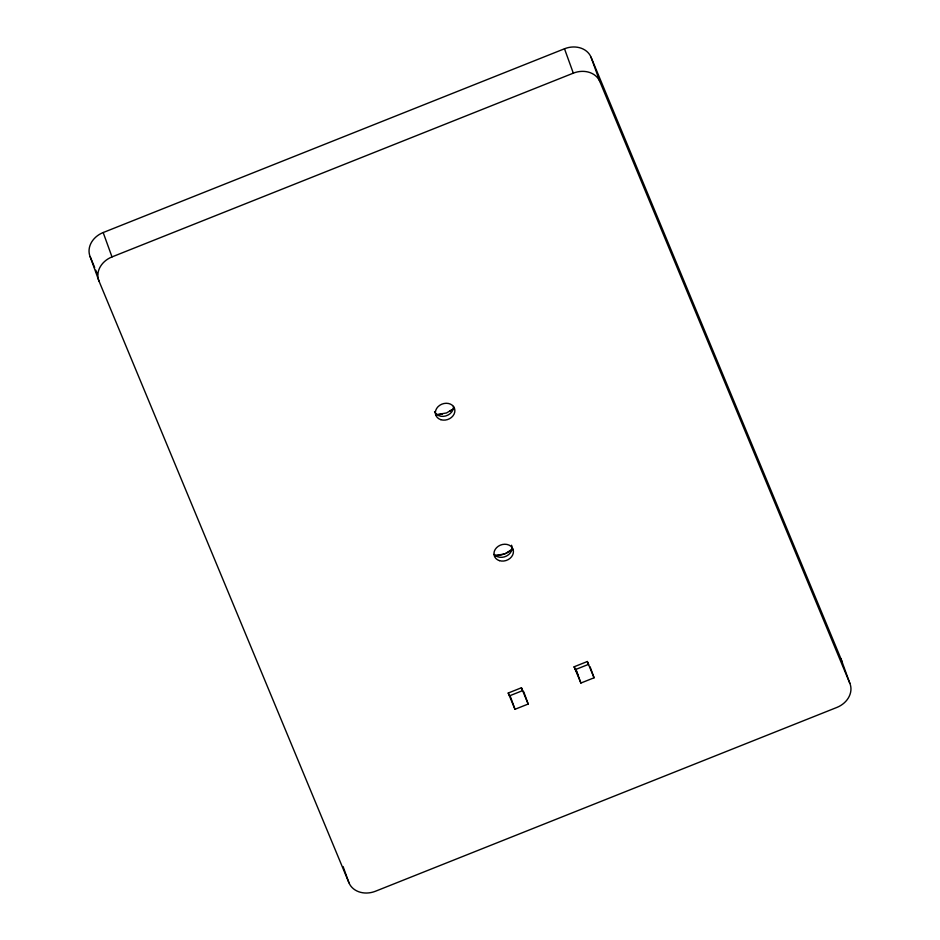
<?xml version="1.0" encoding="UTF-8"?>
<svg xmlns="http://www.w3.org/2000/svg" width="940" height="940" viewBox="0 0 940 940"><rect width="100%" height="100%" fill="white"/><g stroke="black" fill="none" stroke-linecap="round" stroke-linejoin="round"><path stroke-width="1.41" d="M452.316 409.57L449.696 411.274M512.559 548.948L504.991 553.86L495.086 555.575L499.222 555.364M509.457 551.498L505.744 553.46M510.49 550.734L512.688 549.125M453.127 409.053L446.465 412.977L435.666 414.752M504.557 553.989L500.491 555.117M103.177 232.544L564.494 48.774A21.291 17.602 -19.9 0 1 591.025 57.164L841.018 658.94L849.842 683.321A21.291 17.602 -19.9 0 1 836.823 707.456L375.507 891.226A21.291 17.602 -19.9 0 1 348.975 882.836L98.982 281.06L90.158 256.679A21.291 17.602 -19.9 0 1 103.177 232.544L112.001 256.914A21.291 17.602 -19.9 0 0 98.982 281.06M112.001 256.914L573.318 73.156A21.291 17.602 -19.9 0 1 599.849 81.545L849.842 683.321M523.733 691.769L528.174 704.036L514.991 709.289L508.235 693.027L521.418 687.775L522.687 690.595L509.504 695.847L509.174 695.236M574.14 666.777L587.312 661.525L588.593 664.345L575.351 669.609L574.14 666.777L580.897 683.039L594.068 677.787L590.12 666.871M442.364 414.129L439.262 414.575M508.235 693.027L508.775 694.296M587.312 661.525L594.068 677.787M575.362 668.763L578.182 675.531M521.418 687.775L528.174 704.036M90.158 256.679L94.658 267.524M95.786 270.238L97.478 274.304M591.025 57.164L599.849 81.545M564.494 48.774L573.318 73.156M575.914 669.292L580.897 683.039M510.056 695.647L514.991 709.289M343.1 866.586L348.975 882.836M575.033 668.446L575.351 669.609M511.56 545.235A9.929 8.213 -19.9 0 1 506.66 555.963A9.929 8.213 -19.9 0 1 494.24 554.436M453.503 406.374A9.929 8.213 -19.9 0 1 445.701 415.962A9.929 8.213 -19.9 0 1 434.55 411.638M841.018 658.94A21.291 17.602 -19.9 0 1 842.087 663.417M440.837 419.675A9.929 8.213 -19.9 0 0 454.866 410.122A9.929 8.213 -19.9 0 0 439.697 405.328A9.929 8.213 -19.9 0 0 440.837 419.675M499.399 560.628A9.929 8.213 -19.9 0 0 513.416 551.075A9.929 8.213 -19.9 0 0 498.259 546.281A9.929 8.213 -19.9 0 0 499.399 560.628"/></g></svg>
